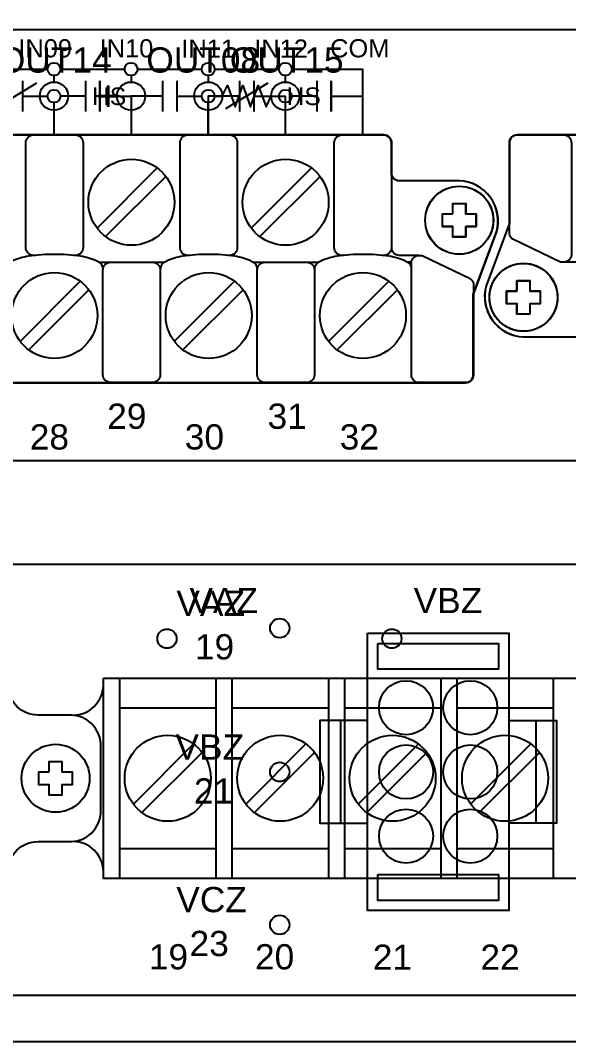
# Model space of a CAD drawing. Extents: x 1 to 47, y 1 to 34.6.
# Drawn here: x 36.543 to 38.675, y 8.595 to 12.571 of the extents above; entities that cross this region are included whole.
import ezdxf

# ---------------------------------------------------------------- set-up
doc = ezdxf.new("R2010")
doc.units = 0
doc.header["$MEASUREMENT"] = 0
for name, color, linetype in [('2_1__X__SCREW_TERMINAL_BLO', 7, 'CONTINUOUS'), ('2_2__2__CONNECTORIZED', 7, 'CONTINUOUS'), ('8_1__0__EMPTY_IO_BOARD_POS', 7, 'CONTINUOUS'), ('8_2__2___8__OPTOISOLATED_I', 7, 'CONTINUOUS'), ('8_3__7___8__OPTOISOLATED_I', 7, 'CONTINUOUS'), ('8_4__C___18__COMMON____6__', 7, 'CONTINUOUS'), ('8_5__D___18__COMMON____6__', 7, 'CONTINUOUS'), ('8_6__E___8__OPTOISOLATED_I', 7, 'CONTINUOUS'), ('8_7__4___18__COMMON____6__', 7, 'CONTINUOUS'), ('8_8__8___8__OPTOISOLATED_I', 7, 'CONTINUOUS'), ('9_0______DWG_', 7, 'CONTINUOUS')]:
    doc.layers.add(name, color=color, linetype=linetype)
doc.styles.add('ARIAL', font='arial.ttf')

msp = doc.modelspace()

# ---------------------------------------------------------------- linework, layer by layer
at = {"layer": '2_1__X__SCREW_TERMINAL_BLO'}
for points in [[(36.4932, 9.2584, -0.403969), (36.6111, 9.3743), (36.7413, 9.3743, 0.374201), (36.8559, 9.4831), (36.8559, 9.7575, 0.374201), (36.7413, 9.8663), (36.6111, 9.8663, -0.403969), (36.4932, 9.9822)], [(36.7475, 9.8663, 0.403969), (36.8655, 9.9822)], [(36.8655, 9.2584, 0.403969), (36.7475, 9.3743)]]:
    msp.add_lwpolyline(points, format="xyb", dxfattribs=at)
for points in [[(36.8655, 10.0103), (39.5531, 10.0103), (39.5531, 9.2303), (36.8655, 9.2303)], [(36.6544, 9.6451), (36.6544, 9.6854), (36.7043, 9.6854), (36.7043, 9.6451), (36.7445, 9.6451), (36.7445, 9.5951), (36.7043, 9.5951), (36.7043, 9.5552), (36.6544, 9.5552), (36.6544, 9.5951), (36.6142, 9.5951), (36.6142, 9.6451)]]:
    msp.add_lwpolyline(points, close=True, dxfattribs=at)
for points in [[(36.9281, 10.0103), (36.9281, 9.2303)], [(37.3031, 10.0103), (37.3031, 9.2303)], [(37.3656, 10.0103), (37.3656, 9.2303)], [(37.7406, 10.0103), (37.7406, 9.2303)], [(37.8031, 10.0103), (37.8031, 9.2303)], [(38.1781, 10.0103), (38.1781, 9.2303)], [(38.2407, 10.0103), (38.2407, 9.2303)], [(38.6157, 10.0103), (38.6157, 9.2303)], [(36.9281, 9.8952), (37.3031, 9.8952)], [(37.3656, 9.8952), (37.7406, 9.8952)], [(37.8031, 9.8952), (38.1781, 9.8952)], [(38.2407, 9.8952), (38.6157, 9.8952)], [(37.216, 9.7543), (36.9819, 9.5201)], [(37.6536, 9.7543), (37.4194, 9.5201)], [(38.0909, 9.7543), (37.8568, 9.5201)], [(38.5285, 9.7543), (38.2943, 9.5201)], [(37.2495, 9.7208), (37.0153, 9.4867)], [(37.687, 9.7208), (37.4528, 9.4867)], [(38.1243, 9.7208), (37.8902, 9.4867)], [(38.5619, 9.7208), (38.3277, 9.4867)], [(37.3031, 9.3454), (36.9281, 9.3454)], [(37.7406, 9.3454), (37.3656, 9.3454)], [(38.1781, 9.3454), (37.8031, 9.3454)], [(38.6157, 9.3454), (38.2407, 9.3454)]]:
    msp.add_lwpolyline(points, dxfattribs=at)
for centre, radius in [((37.1128, 10.1642), 0.0375), ((37.9878, 10.1642), 0.0375), ((37.1157, 9.6205), 0.1673), ((37.5532, 9.6205), 0.1673), ((37.9905, 9.6205), 0.1673), ((38.4281, 9.6205), 0.1673), ((36.6793, 9.6203), 0.1324)]:
    msp.add_circle(centre, radius, dxfattribs=at)
at = {"layer": '2_2__2__CONNECTORIZED'}
for points in [[(37.8931, 10.1853), (38.4429, 10.1853), (38.4429, 9.1053), (37.8931, 9.1053)], [(37.933, 10.1452), (38.403, 10.1452), (38.403, 10.0453), (37.933, 10.0453)], [(37.933, 9.2453), (38.403, 9.2453), (38.403, 9.1452), (37.933, 9.1452)]]:
    msp.add_lwpolyline(points, close=True, dxfattribs=at)
for points in [[(37.8931, 9.8453), (37.7081, 9.8453), (37.7081, 9.4453), (37.8931, 9.4453)], [(37.788, 9.8453), (37.788, 9.4453)], [(38.4429, 9.8453), (38.6279, 9.8453), (38.6279, 9.4453), (38.4429, 9.4453)], [(38.548, 9.8453), (38.548, 9.4453)]]:
    msp.add_lwpolyline(points, dxfattribs=at)
for centre, radius in [((37.5514, 10.2049), 0.0375), ((38.0429, 9.8952), 0.1051), ((38.2929, 9.8952), 0.1051), ((38.0429, 9.6451), 0.1051), ((38.2929, 9.6451), 0.1051), ((37.5514, 9.6453), 0.0375), ((38.0429, 9.3952), 0.1051), ((38.2929, 9.3952), 0.1051), ((37.5514, 9.0498), 0.0375)]:
    msp.add_circle(centre, radius, dxfattribs=at)
at = {"layer": '8_1__0__EMPTY_IO_BOARD_POS'}
for points in [[(33.2624, 11.3088), (33.2624, 11.1908, 0.414213), (33.2924, 11.1608), (38.2743, 11.1608, 0.414214), (38.3043, 11.1908), (38.3043, 11.5038), (38.3952, 11.7486, 0.480048), (38.2501, 11.9468), (38.0159, 11.9468, -0.414214), (37.9859, 11.9768), (37.9859, 12.0949, 0.414212), (37.9559, 12.1249), (37.9559, 12.125), (32.9749, 12.125, 0.414215), (32.9449, 12.095), (32.945, 11.7821), (32.854, 11.5374, 0.47859), (32.9991, 11.3388), (33.2324, 11.3388, -0.414214)], [(38.7624, 11.3088), (38.7624, 11.1908, 0.414213), (38.7924, 11.1608), (43.7743, 11.1608, 0.414214), (43.8043, 11.1908), (43.8043, 11.5038), (43.8952, 11.7486, 0.480048), (43.7501, 11.9468), (43.5159, 11.9468, -0.414214), (43.4859, 11.9768), (43.4859, 12.0949, 0.414212), (43.4559, 12.1249), (43.4559, 12.125), (38.4749, 12.125, 0.414215), (38.4449, 12.095), (38.445, 11.7821), (38.354, 11.5374, 0.47859), (38.4991, 11.3388), (38.7324, 11.3388, -0.414214)]]:
    msp.add_lwpolyline(points, format="xyb", close=True, dxfattribs=at)
for points in [[(38.2247, 11.8178), (38.2247, 11.8582), (38.2747, 11.8582), (38.2747, 11.8178), (38.3148, 11.8178), (38.3148, 11.7679), (38.2747, 11.7679), (38.2747, 11.7279), (38.2247, 11.7279), (38.2247, 11.7679), (38.1846, 11.7679), (38.1846, 11.8178)], [(38.4745, 11.5177), (38.4745, 11.558), (38.5244, 11.558), (38.5244, 11.5177), (38.5646, 11.5177), (38.5646, 11.4678), (38.5244, 11.4678), (38.5244, 11.4278), (38.4745, 11.4278), (38.4745, 11.4678), (38.4343, 11.4678), (38.4343, 11.5177)]]:
    msp.add_lwpolyline(points, close=True, dxfattribs=at)
for centre in [(38.2497, 11.7931), (38.4995, 11.4929)]:
    msp.add_circle(centre, 0.1324, dxfattribs=at)
at = {"layer": '8_2__2___8__OPTOISOLATED_I'}
for points in [[(36.6056, 12.3265), (36.4406, 12.2265)], [(36.551, 12.3365), (36.551, 12.2165)], [(36.7953, 12.3365), (36.7953, 12.2165)], [(36.851, 12.3365), (36.851, 12.2165)], [(37.5056, 12.3265), (37.3406, 12.2265)], [(37.3953, 12.3365), (37.3953, 12.2165)], [(37.451, 12.3365), (37.451, 12.2165)], [(37.6953, 12.3365), (37.6953, 12.2165)], [(37.751, 12.3365), (37.751, 12.2165)], [(36.551, 12.2765), (36.6482, 12.2765)], [(36.6732, 12.2515), (36.6732, 12.1253)], [(36.7953, 12.2765), (36.6982, 12.2765)], [(36.851, 12.2765), (36.9732, 12.2765), (36.9732, 12.1253)], [(37.3953, 12.2765), (37.2732, 12.2765), (37.2732, 12.1253)], [(37.451, 12.2765), (37.5482, 12.2765)], [(37.5732, 12.2515), (37.5732, 12.1253)], [(37.6953, 12.2765), (37.5982, 12.2765)], [(37.751, 12.2765), (37.8732, 12.2765), (37.8732, 12.1253)], [(37.0749, 11.997), (36.8407, 11.7628)], [(37.6749, 11.997), (37.4407, 11.7628)], [(37.1083, 11.9635), (36.8741, 11.7294)], [(37.7083, 11.9635), (37.4741, 11.7294)], [(36.848, 11.6299), (37.1031, 11.6299)], [(37.448, 11.6299), (37.7031, 11.6299)], [(38.064, 11.6306), (38.047, 11.6306)], [(36.7755, 11.556), (36.5413, 11.3218)], [(37.3755, 11.556), (37.1413, 11.3218)], [(37.9755, 11.556), (37.7414, 11.3218)], [(36.8089, 11.5225), (36.5748, 11.2884)], [(37.4089, 11.5225), (37.1748, 11.2884)], [(38.009, 11.5225), (37.7748, 11.2884)]]:
    msp.add_lwpolyline(points, dxfattribs=at)
for points in [[(33.263, 11.3092), (33.263, 11.1912, 0.414213), (33.293, 11.1612), (38.2748, 11.1611, 0.414214), (38.3048, 11.1911), (38.3048, 11.5042), (38.3957, 11.7489, 0.480048), (38.2507, 11.9471), (38.0165, 11.9471, -0.414214), (37.9865, 11.9771), (37.9865, 12.0953, 0.414212), (37.9565, 12.1253), (37.9565, 12.1253), (32.9754, 12.1254, 0.414215), (32.9454, 12.0954), (32.9455, 11.7825), (32.8546, 11.5377, 0.47859), (32.9996, 11.3392), (33.233, 11.3392, -0.414214)], [(38.763, 11.3092), (38.763, 11.1912, 0.414213), (38.793, 11.1612), (43.7748, 11.1611, 0.414214), (43.8048, 11.1911), (43.8048, 11.5042), (43.8957, 11.7489, 0.480048), (43.7507, 11.9471), (43.5165, 11.9471, -0.414214), (43.4865, 11.9771), (43.4865, 12.0953, 0.414212), (43.4565, 12.1253), (43.4565, 12.1253), (38.4754, 12.1254, 0.414215), (38.4454, 12.0954), (38.4455, 11.7825), (38.3546, 11.5377, 0.47859), (38.4996, 11.3392), (38.733, 11.3392, -0.414214)], [(38.2781, 11.1613), (38.0938, 11.1611, -0.414214), (38.0638, 11.1911), (38.0638, 11.6282, -0.390527), (38.0938, 11.6565), (38.106, 11.6565), (38.2919, 11.5668, -0.241514), (38.3048, 11.5468), (38.3048, 11.1911, -0.422157)]]:
    msp.add_lwpolyline(points, format="xyb", close=True, dxfattribs=at)
for points in [[(36.6015, 11.6566), (36.5936, 11.6566, -0.414214), (36.5636, 11.6866), (36.5636, 12.0953, -0.414214), (36.5936, 12.1253), (36.7564, 12.1253, -0.414214), (36.7864, 12.0953), (36.7864, 11.6866, -0.414214), (36.7564, 11.6566), (36.7496, 11.6566)], [(37.2015, 11.6566), (37.1936, 11.6566, -0.414214), (37.1636, 11.6866), (37.1636, 12.0953, -0.414214), (37.1936, 12.1253), (37.3564, 12.1253, -0.414214), (37.3864, 12.0953), (37.3864, 11.6866, -0.414214), (37.3564, 11.6566), (37.3496, 11.6566)], [(37.8015, 11.6566), (37.7936, 11.6566, -0.414214), (37.7636, 11.6866), (37.7636, 12.0953, -0.414214), (37.7936, 12.1253), (37.9565, 12.1253, -0.414214), (37.9865, 12.0953), (37.9865, 11.6866, -0.414214), (37.9565, 11.6566), (37.9496, 11.6566)], [(39.0023, 11.6299), (38.6442, 11.6299), (38.4583, 11.7197, -0.241986), (38.4454, 11.7396), (38.4454, 12.0953, -0.422157), (38.4721, 12.1252), (38.6564, 12.1253, -0.414214), (38.6864, 12.0953), (38.6864, 11.6582, -0.390527), (38.6564, 11.6299)], [(36.8645, 11.5999, 0.191033), (36.856, 11.6238, 0.081668), (36.8404, 11.634, 0.0591), (36.7767, 11.6533, 0.034646), (36.6751, 11.6604, 0.03436), (36.5744, 11.6533, 0.0591), (36.5107, 11.634, 0.081668), (36.4951, 11.6238, 0.191033), (36.4866, 11.5999)], [(37.4645, 11.5999, 0.191033), (37.456, 11.6238, 0.081668), (37.4404, 11.634, 0.0591), (37.3767, 11.6533, 0.034646), (37.2751, 11.6604, 0.03436), (37.1745, 11.6533, 0.0591), (37.1107, 11.634, 0.081668), (37.0951, 11.6238, 0.191033), (37.0866, 11.5999)], [(38.0638, 11.6084, 0.127742), (38.056, 11.6238, 0.081668), (38.0404, 11.634, 0.0591), (37.9767, 11.6533, 0.034646), (37.8752, 11.6604, 0.03436), (37.7745, 11.6533, 0.0591), (37.7108, 11.634, 0.081668), (37.6951, 11.6238, 0.191033), (37.6866, 11.5999)], [(38.0938, 11.6565), (38.0165, 11.6564, -0.414214), (37.9865, 11.6864)], [(37.0566, 11.6299, -0.414214), (37.0866, 11.5999), (37.0866, 11.1912, -0.414214), (37.0566, 11.1612), (36.8938, 11.1612, -0.414214), (36.8638, 11.1912), (36.8638, 11.5999, -0.414214), (36.8938, 11.6299)], [(37.6566, 11.6299, -0.414214), (37.6866, 11.5999), (37.6866, 11.1912, -0.414214), (37.6566, 11.1612), (37.4938, 11.1612, -0.414214), (37.4638, 11.1912), (37.4638, 11.5999, -0.414214), (37.4938, 11.6299)]]:
    msp.add_lwpolyline(points, format="xyb", dxfattribs=at)
for points in [[(38.2252, 11.8182), (38.2252, 11.8585), (38.2752, 11.8585), (38.2752, 11.8182), (38.3153, 11.8182), (38.3153, 11.7683), (38.2752, 11.7683), (38.2752, 11.7283), (38.2252, 11.7283), (38.2252, 11.7683), (38.1851, 11.7683), (38.1851, 11.8182)], [(38.475, 11.5181), (38.475, 11.5584), (38.525, 11.5584), (38.525, 11.5181), (38.5651, 11.5181), (38.5651, 11.4681), (38.525, 11.4681), (38.525, 11.4282), (38.475, 11.4282), (38.475, 11.4681), (38.4349, 11.4681), (38.4349, 11.5181)]]:
    msp.add_lwpolyline(points, close=True, dxfattribs=at)
for centre, radius in [((36.6732, 12.2765), 0.025), ((37.5732, 12.2765), 0.025), ((36.9745, 11.8632), 0.1673), ((37.5745, 11.8632), 0.1673), ((38.2502, 11.7934), 0.1324), ((38.5, 11.4933), 0.1324), ((36.6751, 11.4222), 0.1673), ((37.2751, 11.4222), 0.1673), ((37.8752, 11.4222), 0.1673)]:
    msp.add_circle(centre, radius, dxfattribs=at)
at = {"layer": '8_3__7___8__OPTOISOLATED_I'}
for points in [[(36.6056, 12.3265), (36.4406, 12.2265)], [(36.5509, 12.3365), (36.5509, 12.2165)], [(36.7953, 12.3365), (36.7953, 12.2165)], [(36.8509, 12.3365), (36.8509, 12.2165)], [(37.5056, 12.3265), (37.3406, 12.2265)], [(37.3953, 12.3365), (37.3953, 12.2165)], [(37.4509, 12.3365), (37.4509, 12.2165)], [(37.6953, 12.3365), (37.6953, 12.2165)], [(37.7509, 12.3365), (37.7509, 12.2165)], [(36.5509, 12.2765), (36.6481, 12.2765)], [(36.6731, 12.2515), (36.6731, 12.1253)], [(36.7953, 12.2765), (36.6981, 12.2765)], [(36.8509, 12.2765), (36.9731, 12.2765), (36.9731, 12.1253)], [(37.3953, 12.2765), (37.2731, 12.2765), (37.2731, 12.1253)], [(37.4509, 12.2765), (37.5481, 12.2765)], [(37.5731, 12.2515), (37.5731, 12.1253)], [(37.6953, 12.2765), (37.5981, 12.2765)], [(37.7509, 12.2765), (37.8731, 12.2765), (37.8731, 12.1253)], [(37.0749, 11.997), (36.8407, 11.7628)], [(37.6749, 11.997), (37.4407, 11.7628)], [(37.1083, 11.9635), (36.8741, 11.7294)], [(37.7083, 11.9635), (37.4741, 11.7294)], [(36.848, 11.6299), (37.1031, 11.6299)], [(37.448, 11.6299), (37.7031, 11.6299)], [(38.064, 11.6306), (38.047, 11.6306)], [(36.7755, 11.556), (36.5413, 11.3218)], [(37.3755, 11.556), (37.1413, 11.3218)], [(37.9755, 11.556), (37.7414, 11.3218)], [(36.8089, 11.5225), (36.5748, 11.2884)], [(37.4089, 11.5225), (37.1748, 11.2884)], [(38.009, 11.5225), (37.7748, 11.2884)]]:
    msp.add_lwpolyline(points, dxfattribs=at)
for points in [[(33.263, 11.3092), (33.263, 11.1912, 0.414213), (33.293, 11.1612), (38.2748, 11.1611, 0.414214), (38.3048, 11.1911), (38.3048, 11.5042), (38.3957, 11.7489, 0.480048), (38.2507, 11.9471), (38.0165, 11.9471, -0.414214), (37.9865, 11.9771), (37.9865, 12.0953, 0.414212), (37.9565, 12.1253), (37.9565, 12.1253), (32.9754, 12.1254, 0.414215), (32.9454, 12.0954), (32.9455, 11.7825), (32.8546, 11.5377, 0.47859), (32.9996, 11.3392), (33.233, 11.3392, -0.414214)], [(38.763, 11.3092), (38.763, 11.1912, 0.414213), (38.793, 11.1612), (43.7748, 11.1611, 0.414214), (43.8048, 11.1911), (43.8048, 11.5042), (43.8957, 11.7489, 0.480048), (43.7507, 11.9471), (43.5165, 11.9471, -0.414214), (43.4865, 11.9771), (43.4865, 12.0953, 0.414212), (43.4565, 12.1253), (43.4565, 12.1253), (38.4754, 12.1254, 0.414215), (38.4454, 12.0954), (38.4455, 11.7825), (38.3546, 11.5377, 0.47859), (38.4996, 11.3392), (38.733, 11.3392, -0.414214)], [(38.2781, 11.1613), (38.0938, 11.1611, -0.414214), (38.0638, 11.1911), (38.0638, 11.6282, -0.390527), (38.0938, 11.6565), (38.106, 11.6565), (38.2919, 11.5668, -0.241514), (38.3048, 11.5468), (38.3048, 11.1911, -0.422157)]]:
    msp.add_lwpolyline(points, format="xyb", close=True, dxfattribs=at)
for points in [[(36.6015, 11.6566), (36.5936, 11.6566, -0.414214), (36.5636, 11.6866), (36.5636, 12.0953, -0.414214), (36.5936, 12.1253), (36.7564, 12.1253, -0.414214), (36.7864, 12.0953), (36.7864, 11.6866, -0.414214), (36.7564, 11.6566), (36.7496, 11.6566)], [(37.2015, 11.6566), (37.1936, 11.6566, -0.414214), (37.1636, 11.6866), (37.1636, 12.0953, -0.414214), (37.1936, 12.1253), (37.3564, 12.1253, -0.414214), (37.3864, 12.0953), (37.3864, 11.6866, -0.414214), (37.3564, 11.6566), (37.3496, 11.6566)], [(37.8015, 11.6566), (37.7936, 11.6566, -0.414214), (37.7636, 11.6866), (37.7636, 12.0953, -0.414214), (37.7936, 12.1253), (37.9565, 12.1253, -0.414214), (37.9865, 12.0953), (37.9865, 11.6866, -0.414214), (37.9565, 11.6566), (37.9496, 11.6566)], [(39.0023, 11.6299), (38.6442, 11.6299), (38.4583, 11.7197, -0.241986), (38.4454, 11.7396), (38.4454, 12.0953, -0.422157), (38.4721, 12.1252), (38.6564, 12.1253, -0.414214), (38.6864, 12.0953), (38.6864, 11.6582, -0.390527), (38.6564, 11.6299)], [(36.8645, 11.5999, 0.191033), (36.856, 11.6238, 0.081668), (36.8404, 11.634, 0.0591), (36.7767, 11.6533, 0.034646), (36.6751, 11.6604, 0.03436), (36.5744, 11.6533, 0.0591), (36.5107, 11.634, 0.081668), (36.4951, 11.6238, 0.191033), (36.4866, 11.5999)], [(37.4645, 11.5999, 0.191033), (37.456, 11.6238, 0.081668), (37.4404, 11.634, 0.0591), (37.3767, 11.6533, 0.034646), (37.2751, 11.6604, 0.03436), (37.1745, 11.6533, 0.0591), (37.1107, 11.634, 0.081668), (37.0951, 11.6238, 0.191033), (37.0866, 11.5999)], [(38.0638, 11.6084, 0.127742), (38.056, 11.6238, 0.081668), (38.0404, 11.634, 0.0591), (37.9767, 11.6533, 0.034646), (37.8752, 11.6604, 0.03436), (37.7745, 11.6533, 0.0591), (37.7108, 11.634, 0.081668), (37.6951, 11.6238, 0.191033), (37.6866, 11.5999)], [(38.0938, 11.6565), (38.0165, 11.6564, -0.414214), (37.9865, 11.6864)], [(37.0566, 11.6299, -0.414214), (37.0866, 11.5999), (37.0866, 11.1912, -0.414214), (37.0566, 11.1612), (36.8938, 11.1612, -0.414214), (36.8638, 11.1912), (36.8638, 11.5999, -0.414214), (36.8938, 11.6299)], [(37.6566, 11.6299, -0.414214), (37.6866, 11.5999), (37.6866, 11.1912, -0.414214), (37.6566, 11.1612), (37.4938, 11.1612, -0.414214), (37.4638, 11.1912), (37.4638, 11.5999, -0.414214), (37.4938, 11.6299)]]:
    msp.add_lwpolyline(points, format="xyb", dxfattribs=at)
for points in [[(38.2252, 11.8182), (38.2252, 11.8585), (38.2752, 11.8585), (38.2752, 11.8182), (38.3153, 11.8182), (38.3153, 11.7683), (38.2752, 11.7683), (38.2752, 11.7283), (38.2252, 11.7283), (38.2252, 11.7683), (38.1851, 11.7683), (38.1851, 11.8182)], [(38.475, 11.5181), (38.475, 11.5584), (38.525, 11.5584), (38.525, 11.5181), (38.5651, 11.5181), (38.5651, 11.4681), (38.525, 11.4681), (38.525, 11.4282), (38.475, 11.4282), (38.475, 11.4681), (38.4349, 11.4681), (38.4349, 11.5181)]]:
    msp.add_lwpolyline(points, close=True, dxfattribs=at)
for centre, radius in [((36.6731, 12.2765), 0.025), ((37.5731, 12.2765), 0.025), ((36.9745, 11.8632), 0.1673), ((37.5745, 11.8632), 0.1673), ((38.2502, 11.7934), 0.1324), ((38.5, 11.4933), 0.1324), ((36.6751, 11.4222), 0.1673), ((37.2751, 11.4222), 0.1673), ((37.8752, 11.4222), 0.1673)]:
    msp.add_circle(centre, radius, dxfattribs=at)
at = {"layer": '8_4__C___18__COMMON____6__'}
for points in [[(36.3981, 12.3815), (36.6481, 12.3815)], [(36.6981, 12.3815), (36.9481, 12.3815)], [(36.9981, 12.3815), (37.2481, 12.3815)], [(37.2981, 12.3815), (37.5481, 12.3815)], [(37.5981, 12.3815), (37.8731, 12.3815), (37.8731, 12.1253)], [(36.6731, 12.3565), (36.6731, 12.3315)], [(36.9731, 12.3565), (36.9731, 12.3315)], [(37.2731, 12.3565), (37.2731, 12.3315)], [(37.5731, 12.3565), (37.5731, 12.3315)], [(36.6731, 12.2215), (36.6731, 12.1253)], [(36.9731, 12.2215), (36.9731, 12.1253)], [(37.2731, 12.2215), (37.2731, 12.1253)], [(37.5731, 12.2215), (37.5731, 12.1253)], [(37.0749, 11.997), (36.8407, 11.7628)], [(37.6749, 11.997), (37.4407, 11.7628)], [(37.1083, 11.9635), (36.8741, 11.7294)], [(37.7083, 11.9635), (37.4741, 11.7294)], [(36.848, 11.6299), (37.1031, 11.6299)], [(37.448, 11.6299), (37.7031, 11.6299)], [(38.064, 11.6306), (38.047, 11.6306)], [(36.7755, 11.556), (36.5413, 11.3218)], [(37.3755, 11.556), (37.1413, 11.3218)], [(37.9755, 11.556), (37.7414, 11.3218)], [(36.8089, 11.5225), (36.5748, 11.2884)], [(37.4089, 11.5225), (37.1748, 11.2884)], [(38.009, 11.5225), (37.7748, 11.2884)]]:
    msp.add_lwpolyline(points, dxfattribs=at)
for points in [[(33.263, 11.3092), (33.263, 11.1912, 0.414213), (33.293, 11.1612), (38.2748, 11.1611, 0.414214), (38.3048, 11.1911), (38.3048, 11.5042), (38.3957, 11.7489, 0.480048), (38.2507, 11.9471), (38.0165, 11.9471, -0.414214), (37.9865, 11.9771), (37.9865, 12.0953, 0.414212), (37.9565, 12.1253), (37.9565, 12.1253), (32.9754, 12.1254, 0.414215), (32.9454, 12.0954), (32.9455, 11.7825), (32.8546, 11.5377, 0.47859), (32.9996, 11.3392), (33.233, 11.3392, -0.414214)], [(38.763, 11.3092), (38.763, 11.1912, 0.414213), (38.793, 11.1612), (43.7748, 11.1611, 0.414214), (43.8048, 11.1911), (43.8048, 11.5042), (43.8957, 11.7489, 0.480048), (43.7507, 11.9471), (43.5165, 11.9471, -0.414214), (43.4865, 11.9771), (43.4865, 12.0953, 0.414212), (43.4565, 12.1253), (43.4565, 12.1253), (38.4754, 12.1254, 0.414215), (38.4454, 12.0954), (38.4455, 11.7825), (38.3546, 11.5377, 0.47859), (38.4996, 11.3392), (38.733, 11.3392, -0.414214)], [(38.2781, 11.1613), (38.0938, 11.1611, -0.414214), (38.0638, 11.1911), (38.0638, 11.6282, -0.390527), (38.0938, 11.6565), (38.106, 11.6565), (38.2919, 11.5668, -0.241514), (38.3048, 11.5468), (38.3048, 11.1911, -0.422157)]]:
    msp.add_lwpolyline(points, format="xyb", close=True, dxfattribs=at)
for points in [[(36.6015, 11.6566), (36.5936, 11.6566, -0.414214), (36.5636, 11.6866), (36.5636, 12.0953, -0.414214), (36.5936, 12.1253), (36.7564, 12.1253, -0.414214), (36.7864, 12.0953), (36.7864, 11.6866, -0.414214), (36.7564, 11.6566), (36.7496, 11.6566)], [(37.2015, 11.6566), (37.1936, 11.6566, -0.414214), (37.1636, 11.6866), (37.1636, 12.0953, -0.414214), (37.1936, 12.1253), (37.3564, 12.1253, -0.414214), (37.3864, 12.0953), (37.3864, 11.6866, -0.414214), (37.3564, 11.6566), (37.3496, 11.6566)], [(37.8015, 11.6566), (37.7936, 11.6566, -0.414214), (37.7636, 11.6866), (37.7636, 12.0953, -0.414214), (37.7936, 12.1253), (37.9565, 12.1253, -0.414214), (37.9865, 12.0953), (37.9865, 11.6866, -0.414214), (37.9565, 11.6566), (37.9496, 11.6566)], [(39.0023, 11.6299), (38.6442, 11.6299), (38.4583, 11.7197, -0.241986), (38.4454, 11.7396), (38.4454, 12.0953, -0.422157), (38.4721, 12.1252), (38.6564, 12.1253, -0.414214), (38.6864, 12.0953), (38.6864, 11.6582, -0.390527), (38.6564, 11.6299)], [(36.8645, 11.5999, 0.191033), (36.856, 11.6238, 0.081668), (36.8404, 11.634, 0.0591), (36.7767, 11.6533, 0.034646), (36.6751, 11.6604, 0.03436), (36.5744, 11.6533, 0.0591), (36.5107, 11.634, 0.081668), (36.4951, 11.6238, 0.191033), (36.4866, 11.5999)], [(37.4645, 11.5999, 0.191033), (37.456, 11.6238, 0.081668), (37.4404, 11.634, 0.0591), (37.3767, 11.6533, 0.034646), (37.2751, 11.6604, 0.03436), (37.1745, 11.6533, 0.0591), (37.1107, 11.634, 0.081668), (37.0951, 11.6238, 0.191033), (37.0866, 11.5999)], [(38.0638, 11.6084, 0.127742), (38.056, 11.6238, 0.081668), (38.0404, 11.634, 0.0591), (37.9767, 11.6533, 0.034646), (37.8752, 11.6604, 0.03436), (37.7745, 11.6533, 0.0591), (37.7108, 11.634, 0.081668), (37.6951, 11.6238, 0.191033), (37.6866, 11.5999)], [(38.0938, 11.6565), (38.0165, 11.6564, -0.414214), (37.9865, 11.6864)], [(37.0566, 11.6299, -0.414214), (37.0866, 11.5999), (37.0866, 11.1912, -0.414214), (37.0566, 11.1612), (36.8938, 11.1612, -0.414214), (36.8638, 11.1912), (36.8638, 11.5999, -0.414214), (36.8938, 11.6299)], [(37.6566, 11.6299, -0.414214), (37.6866, 11.5999), (37.6866, 11.1912, -0.414214), (37.6566, 11.1612), (37.4938, 11.1612, -0.414214), (37.4638, 11.1912), (37.4638, 11.5999, -0.414214), (37.4938, 11.6299)]]:
    msp.add_lwpolyline(points, format="xyb", dxfattribs=at)
for points in [[(38.2252, 11.8182), (38.2252, 11.8585), (38.2752, 11.8585), (38.2752, 11.8182), (38.3153, 11.8182), (38.3153, 11.7683), (38.2752, 11.7683), (38.2752, 11.7283), (38.2252, 11.7283), (38.2252, 11.7683), (38.1851, 11.7683), (38.1851, 11.8182)], [(38.475, 11.5181), (38.475, 11.5584), (38.525, 11.5584), (38.525, 11.5181), (38.5651, 11.5181), (38.5651, 11.4681), (38.525, 11.4681), (38.525, 11.4282), (38.475, 11.4282), (38.475, 11.4681), (38.4349, 11.4681), (38.4349, 11.5181)]]:
    msp.add_lwpolyline(points, close=True, dxfattribs=at)
for centre, radius in [((36.6731, 12.3815), 0.025), ((36.9731, 12.3815), 0.025), ((37.2731, 12.3815), 0.025), ((37.5731, 12.3815), 0.025), ((36.6731, 12.2765), 0.055), ((36.9731, 12.2765), 0.055), ((37.2731, 12.2765), 0.055), ((37.5731, 12.2765), 0.055), ((36.9745, 11.8632), 0.1673), ((37.5745, 11.8632), 0.1673), ((38.2502, 11.7934), 0.1324), ((38.5, 11.4933), 0.1324), ((36.6751, 11.4222), 0.1673), ((37.2751, 11.4222), 0.1673), ((37.8752, 11.4222), 0.1673)]:
    msp.add_circle(centre, radius, dxfattribs=at)
at = {"layer": '8_5__D___18__COMMON____6__'}
for points in [[(36.3981, 12.3815), (36.6481, 12.3815)], [(36.6981, 12.3815), (36.9481, 12.3815)], [(36.9981, 12.3815), (37.2481, 12.3815)], [(37.2981, 12.3815), (37.5481, 12.3815)], [(37.5981, 12.3815), (37.8731, 12.3815), (37.8731, 12.1253)], [(36.6731, 12.3565), (36.6731, 12.3315)], [(36.9731, 12.3565), (36.9731, 12.3315)], [(37.2731, 12.3565), (37.2731, 12.3315)], [(37.5731, 12.3565), (37.5731, 12.3315)], [(36.6731, 12.2215), (36.6731, 12.1253)], [(36.9731, 12.2215), (36.9731, 12.1253)], [(37.2731, 12.2215), (37.2731, 12.1253)], [(37.5731, 12.2215), (37.5731, 12.1253)], [(37.0749, 11.997), (36.8407, 11.7628)], [(37.6749, 11.997), (37.4407, 11.7628)], [(37.1083, 11.9635), (36.8741, 11.7294)], [(37.7083, 11.9635), (37.4741, 11.7294)], [(36.848, 11.6299), (37.1031, 11.6299)], [(37.448, 11.6299), (37.7031, 11.6299)], [(38.064, 11.6306), (38.047, 11.6306)], [(36.7755, 11.556), (36.5413, 11.3218)], [(37.3755, 11.556), (37.1413, 11.3218)], [(37.9755, 11.556), (37.7414, 11.3218)], [(36.8089, 11.5225), (36.5748, 11.2884)], [(37.4089, 11.5225), (37.1748, 11.2884)], [(38.009, 11.5225), (37.7748, 11.2884)]]:
    msp.add_lwpolyline(points, dxfattribs=at)
for points in [[(33.263, 11.3092), (33.263, 11.1912, 0.414213), (33.293, 11.1612), (38.2748, 11.1611, 0.414214), (38.3048, 11.1911), (38.3048, 11.5042), (38.3957, 11.7489, 0.480048), (38.2507, 11.9471), (38.0165, 11.9471, -0.414214), (37.9865, 11.9771), (37.9865, 12.0953, 0.414212), (37.9565, 12.1253), (37.9565, 12.1253), (32.9754, 12.1254, 0.414215), (32.9454, 12.0954), (32.9455, 11.7825), (32.8546, 11.5377, 0.47859), (32.9996, 11.3392), (33.233, 11.3392, -0.414214)], [(38.763, 11.3092), (38.763, 11.1912, 0.414213), (38.793, 11.1612), (43.7748, 11.1611, 0.414214), (43.8048, 11.1911), (43.8048, 11.5042), (43.8957, 11.7489, 0.480048), (43.7507, 11.9471), (43.5165, 11.9471, -0.414214), (43.4865, 11.9771), (43.4865, 12.0953, 0.414212), (43.4565, 12.1253), (43.4565, 12.1253), (38.4754, 12.1254, 0.414215), (38.4454, 12.0954), (38.4455, 11.7825), (38.3546, 11.5377, 0.47859), (38.4996, 11.3392), (38.733, 11.3392, -0.414214)], [(38.2781, 11.1613), (38.0938, 11.1611, -0.414214), (38.0638, 11.1911), (38.0638, 11.6282, -0.390527), (38.0938, 11.6565), (38.106, 11.6565), (38.2919, 11.5668, -0.241514), (38.3048, 11.5468), (38.3048, 11.1911, -0.422157)]]:
    msp.add_lwpolyline(points, format="xyb", close=True, dxfattribs=at)
for points in [[(36.6015, 11.6566), (36.5936, 11.6566, -0.414214), (36.5636, 11.6866), (36.5636, 12.0953, -0.414214), (36.5936, 12.1253), (36.7564, 12.1253, -0.414214), (36.7864, 12.0953), (36.7864, 11.6866, -0.414214), (36.7564, 11.6566), (36.7496, 11.6566)], [(37.2015, 11.6566), (37.1936, 11.6566, -0.414214), (37.1636, 11.6866), (37.1636, 12.0953, -0.414214), (37.1936, 12.1253), (37.3564, 12.1253, -0.414214), (37.3864, 12.0953), (37.3864, 11.6866, -0.414214), (37.3564, 11.6566), (37.3496, 11.6566)], [(37.8015, 11.6566), (37.7936, 11.6566, -0.414214), (37.7636, 11.6866), (37.7636, 12.0953, -0.414214), (37.7936, 12.1253), (37.9565, 12.1253, -0.414214), (37.9865, 12.0953), (37.9865, 11.6866, -0.414214), (37.9565, 11.6566), (37.9496, 11.6566)], [(39.0023, 11.6299), (38.6442, 11.6299), (38.4583, 11.7197, -0.241986), (38.4454, 11.7396), (38.4454, 12.0953, -0.422157), (38.4721, 12.1252), (38.6564, 12.1253, -0.414214), (38.6864, 12.0953), (38.6864, 11.6582, -0.390527), (38.6564, 11.6299)], [(36.8645, 11.5999, 0.191033), (36.856, 11.6238, 0.081668), (36.8404, 11.634, 0.0591), (36.7767, 11.6533, 0.034646), (36.6751, 11.6604, 0.03436), (36.5744, 11.6533, 0.0591), (36.5107, 11.634, 0.081668), (36.4951, 11.6238, 0.191033), (36.4866, 11.5999)], [(37.4645, 11.5999, 0.191033), (37.456, 11.6238, 0.081668), (37.4404, 11.634, 0.0591), (37.3767, 11.6533, 0.034646), (37.2751, 11.6604, 0.03436), (37.1745, 11.6533, 0.0591), (37.1107, 11.634, 0.081668), (37.0951, 11.6238, 0.191033), (37.0866, 11.5999)], [(38.0638, 11.6084, 0.127742), (38.056, 11.6238, 0.081668), (38.0404, 11.634, 0.0591), (37.9767, 11.6533, 0.034646), (37.8752, 11.6604, 0.03436), (37.7745, 11.6533, 0.0591), (37.7108, 11.634, 0.081668), (37.6951, 11.6238, 0.191033), (37.6866, 11.5999)], [(38.0938, 11.6565), (38.0165, 11.6564, -0.414214), (37.9865, 11.6864)], [(37.0566, 11.6299, -0.414214), (37.0866, 11.5999), (37.0866, 11.1912, -0.414214), (37.0566, 11.1612), (36.8938, 11.1612, -0.414214), (36.8638, 11.1912), (36.8638, 11.5999, -0.414214), (36.8938, 11.6299)], [(37.6566, 11.6299, -0.414214), (37.6866, 11.5999), (37.6866, 11.1912, -0.414214), (37.6566, 11.1612), (37.4938, 11.1612, -0.414214), (37.4638, 11.1912), (37.4638, 11.5999, -0.414214), (37.4938, 11.6299)]]:
    msp.add_lwpolyline(points, format="xyb", dxfattribs=at)
for points in [[(38.2252, 11.8182), (38.2252, 11.8585), (38.2752, 11.8585), (38.2752, 11.8182), (38.3153, 11.8182), (38.3153, 11.7683), (38.2752, 11.7683), (38.2752, 11.7283), (38.2252, 11.7283), (38.2252, 11.7683), (38.1851, 11.7683), (38.1851, 11.8182)], [(38.475, 11.5181), (38.475, 11.5584), (38.525, 11.5584), (38.525, 11.5181), (38.5651, 11.5181), (38.5651, 11.4681), (38.525, 11.4681), (38.525, 11.4282), (38.475, 11.4282), (38.475, 11.4681), (38.4349, 11.4681), (38.4349, 11.5181)]]:
    msp.add_lwpolyline(points, close=True, dxfattribs=at)
for centre, radius in [((36.6731, 12.3815), 0.025), ((36.9731, 12.3815), 0.025), ((37.2731, 12.3815), 0.025), ((37.5731, 12.3815), 0.025), ((36.6731, 12.2765), 0.055), ((36.9731, 12.2765), 0.055), ((37.2731, 12.2765), 0.055), ((37.5731, 12.2765), 0.055), ((36.9745, 11.8632), 0.1673), ((37.5745, 11.8632), 0.1673), ((38.2502, 11.7934), 0.1324), ((38.5, 11.4933), 0.1324), ((36.6751, 11.4222), 0.1673), ((37.2751, 11.4222), 0.1673), ((37.8752, 11.4222), 0.1673)]:
    msp.add_circle(centre, radius, dxfattribs=at)
at = {"layer": '8_6__E___8__OPTOISOLATED_I'}
for points in [[(37.0953, 12.3365), (37.0953, 12.2165)], [(37.1509, 12.3365), (37.1509, 12.2165)], [(37.2981, 12.2765), (37.3281, 12.2765), (37.3481, 12.3177), (37.3781, 12.2352), (37.4081, 12.3177), (37.4381, 12.2352), (37.4681, 12.3177), (37.4982, 12.2352), (37.5182, 12.2765), (37.5731, 12.2765), (37.5731, 12.1253)], [(37.0953, 12.2765), (36.9731, 12.2765), (36.9731, 12.1253)], [(37.1509, 12.2765), (37.2481, 12.2765)], [(37.2731, 12.1253), (37.2731, 12.2515)], [(37.0749, 11.997), (36.8407, 11.7628)], [(37.6749, 11.997), (37.4407, 11.7628)], [(37.1083, 11.9635), (36.8741, 11.7294)], [(37.7083, 11.9635), (37.4741, 11.7294)], [(36.848, 11.6299), (37.1031, 11.6299)], [(37.448, 11.6299), (37.7031, 11.6299)], [(38.064, 11.6306), (38.047, 11.6306)], [(36.7755, 11.556), (36.5413, 11.3218)], [(37.3755, 11.556), (37.1413, 11.3218)], [(37.9755, 11.556), (37.7414, 11.3218)], [(36.8089, 11.5225), (36.5748, 11.2884)], [(37.4089, 11.5225), (37.1748, 11.2884)], [(38.009, 11.5225), (37.7748, 11.2884)]]:
    msp.add_lwpolyline(points, dxfattribs=at)
for points in [[(33.263, 11.3092), (33.263, 11.1912, 0.414213), (33.293, 11.1612), (38.2748, 11.1611, 0.414214), (38.3048, 11.1911), (38.3048, 11.5042), (38.3957, 11.7489, 0.480048), (38.2507, 11.9471), (38.0165, 11.9471, -0.414214), (37.9865, 11.9771), (37.9865, 12.0953, 0.414212), (37.9565, 12.1253), (37.9565, 12.1253), (32.9754, 12.1254, 0.414215), (32.9454, 12.0954), (32.9455, 11.7825), (32.8546, 11.5377, 0.47859), (32.9996, 11.3392), (33.233, 11.3392, -0.414214)], [(38.763, 11.3092), (38.763, 11.1912, 0.414213), (38.793, 11.1612), (43.7748, 11.1611, 0.414214), (43.8048, 11.1911), (43.8048, 11.5042), (43.8957, 11.7489, 0.480048), (43.7507, 11.9471), (43.5165, 11.9471, -0.414214), (43.4865, 11.9771), (43.4865, 12.0953, 0.414212), (43.4565, 12.1253), (43.4565, 12.1253), (38.4754, 12.1254, 0.414215), (38.4454, 12.0954), (38.4455, 11.7825), (38.3546, 11.5377, 0.47859), (38.4996, 11.3392), (38.733, 11.3392, -0.414214)], [(38.2781, 11.1613), (38.0938, 11.1611, -0.414214), (38.0638, 11.1911), (38.0638, 11.6282, -0.390527), (38.0938, 11.6565), (38.106, 11.6565), (38.2919, 11.5668, -0.241514), (38.3048, 11.5468), (38.3048, 11.1911, -0.422157)]]:
    msp.add_lwpolyline(points, format="xyb", close=True, dxfattribs=at)
for points in [[(36.6015, 11.6566), (36.5936, 11.6566, -0.414214), (36.5636, 11.6866), (36.5636, 12.0953, -0.414214), (36.5936, 12.1253), (36.7564, 12.1253, -0.414214), (36.7864, 12.0953), (36.7864, 11.6866, -0.414214), (36.7564, 11.6566), (36.7496, 11.6566)], [(37.2015, 11.6566), (37.1936, 11.6566, -0.414214), (37.1636, 11.6866), (37.1636, 12.0953, -0.414214), (37.1936, 12.1253), (37.3564, 12.1253, -0.414214), (37.3864, 12.0953), (37.3864, 11.6866, -0.414214), (37.3564, 11.6566), (37.3496, 11.6566)], [(37.8015, 11.6566), (37.7936, 11.6566, -0.414214), (37.7636, 11.6866), (37.7636, 12.0953, -0.414214), (37.7936, 12.1253), (37.9565, 12.1253, -0.414214), (37.9865, 12.0953), (37.9865, 11.6866, -0.414214), (37.9565, 11.6566), (37.9496, 11.6566)], [(39.0023, 11.6299), (38.6442, 11.6299), (38.4583, 11.7197, -0.241986), (38.4454, 11.7396), (38.4454, 12.0953, -0.422157), (38.4721, 12.1252), (38.6564, 12.1253, -0.414214), (38.6864, 12.0953), (38.6864, 11.6582, -0.390527), (38.6564, 11.6299)], [(36.8645, 11.5999, 0.191033), (36.856, 11.6238, 0.081668), (36.8404, 11.634, 0.0591), (36.7767, 11.6533, 0.034646), (36.6751, 11.6604, 0.03436), (36.5744, 11.6533, 0.0591), (36.5107, 11.634, 0.081668), (36.4951, 11.6238, 0.191033), (36.4866, 11.5999)], [(37.4645, 11.5999, 0.191033), (37.456, 11.6238, 0.081668), (37.4404, 11.634, 0.0591), (37.3767, 11.6533, 0.034646), (37.2751, 11.6604, 0.03436), (37.1745, 11.6533, 0.0591), (37.1107, 11.634, 0.081668), (37.0951, 11.6238, 0.191033), (37.0866, 11.5999)], [(38.0638, 11.6084, 0.127742), (38.056, 11.6238, 0.081668), (38.0404, 11.634, 0.0591), (37.9767, 11.6533, 0.034646), (37.8752, 11.6604, 0.03436), (37.7745, 11.6533, 0.0591), (37.7108, 11.634, 0.081668), (37.6951, 11.6238, 0.191033), (37.6866, 11.5999)], [(38.0938, 11.6565), (38.0165, 11.6564, -0.414214), (37.9865, 11.6864)], [(37.0566, 11.6299, -0.414214), (37.0866, 11.5999), (37.0866, 11.1912, -0.414214), (37.0566, 11.1612), (36.8938, 11.1612, -0.414214), (36.8638, 11.1912), (36.8638, 11.5999, -0.414214), (36.8938, 11.6299)], [(37.6566, 11.6299, -0.414214), (37.6866, 11.5999), (37.6866, 11.1912, -0.414214), (37.6566, 11.1612), (37.4938, 11.1612, -0.414214), (37.4638, 11.1912), (37.4638, 11.5999, -0.414214), (37.4938, 11.6299)]]:
    msp.add_lwpolyline(points, format="xyb", dxfattribs=at)
for points in [[(38.2252, 11.8182), (38.2252, 11.8585), (38.2752, 11.8585), (38.2752, 11.8182), (38.3153, 11.8182), (38.3153, 11.7683), (38.2752, 11.7683), (38.2752, 11.7283), (38.2252, 11.7283), (38.2252, 11.7683), (38.1851, 11.7683), (38.1851, 11.8182)], [(38.475, 11.5181), (38.475, 11.5584), (38.525, 11.5584), (38.525, 11.5181), (38.5651, 11.5181), (38.5651, 11.4681), (38.525, 11.4681), (38.525, 11.4282), (38.475, 11.4282), (38.475, 11.4681), (38.4349, 11.4681), (38.4349, 11.5181)]]:
    msp.add_lwpolyline(points, close=True, dxfattribs=at)
for centre, radius in [((37.2731, 12.2765), 0.025), ((36.9745, 11.8632), 0.1673), ((37.5745, 11.8632), 0.1673), ((38.2502, 11.7934), 0.1324), ((38.5, 11.4933), 0.1324), ((36.6751, 11.4222), 0.1673), ((37.2751, 11.4222), 0.1673), ((37.8752, 11.4222), 0.1673)]:
    msp.add_circle(centre, radius, dxfattribs=at)
at = {"layer": '8_7__4___18__COMMON____6__'}
for points in [[(36.3982, 12.3815), (36.6482, 12.3815)], [(36.6982, 12.3815), (36.9482, 12.3815)], [(36.9982, 12.3815), (37.2482, 12.3815)], [(37.2982, 12.3815), (37.5482, 12.3815)], [(37.5982, 12.3815), (37.8732, 12.3815), (37.8732, 12.1253)], [(36.6732, 12.3565), (36.6732, 12.3315)], [(36.9732, 12.3565), (36.9732, 12.3315)], [(37.2732, 12.3565), (37.2732, 12.3315)], [(37.5732, 12.3565), (37.5732, 12.3315)], [(36.6732, 12.2215), (36.6732, 12.1253)], [(36.9732, 12.2215), (36.9732, 12.1253)], [(37.2732, 12.2215), (37.2732, 12.1253)], [(37.5732, 12.2215), (37.5732, 12.1253)], [(37.0749, 11.997), (36.8407, 11.7628)], [(37.6749, 11.997), (37.4407, 11.7628)], [(37.1083, 11.9635), (36.8741, 11.7294)], [(37.7083, 11.9635), (37.4741, 11.7294)], [(36.848, 11.6299), (37.1031, 11.6299)], [(37.448, 11.6299), (37.7031, 11.6299)], [(38.064, 11.6306), (38.047, 11.6306)], [(36.7755, 11.556), (36.5413, 11.3218)], [(37.3755, 11.556), (37.1413, 11.3218)], [(37.9755, 11.556), (37.7414, 11.3218)], [(36.8089, 11.5225), (36.5748, 11.2884)], [(37.4089, 11.5225), (37.1748, 11.2884)], [(38.009, 11.5225), (37.7748, 11.2884)]]:
    msp.add_lwpolyline(points, dxfattribs=at)
for points in [[(33.263, 11.3092), (33.263, 11.1912, 0.414213), (33.293, 11.1612), (38.2748, 11.1611, 0.414214), (38.3048, 11.1911), (38.3048, 11.5042), (38.3957, 11.7489, 0.480048), (38.2507, 11.9471), (38.0165, 11.9471, -0.414214), (37.9865, 11.9771), (37.9865, 12.0953, 0.414212), (37.9565, 12.1253), (37.9565, 12.1253), (32.9754, 12.1254, 0.414215), (32.9454, 12.0954), (32.9455, 11.7825), (32.8546, 11.5377, 0.47859), (32.9996, 11.3392), (33.233, 11.3392, -0.414214)], [(38.763, 11.3092), (38.763, 11.1912, 0.414213), (38.793, 11.1612), (43.7748, 11.1611, 0.414214), (43.8048, 11.1911), (43.8048, 11.5042), (43.8957, 11.7489, 0.480048), (43.7507, 11.9471), (43.5165, 11.9471, -0.414214), (43.4865, 11.9771), (43.4865, 12.0953, 0.414212), (43.4565, 12.1253), (43.4565, 12.1253), (38.4754, 12.1254, 0.414215), (38.4454, 12.0954), (38.4455, 11.7825), (38.3546, 11.5377, 0.47859), (38.4996, 11.3392), (38.733, 11.3392, -0.414214)], [(38.2781, 11.1613), (38.0938, 11.1611, -0.414214), (38.0638, 11.1911), (38.0638, 11.6282, -0.390527), (38.0938, 11.6565), (38.106, 11.6565), (38.2919, 11.5668, -0.241514), (38.3048, 11.5468), (38.3048, 11.1911, -0.422157)]]:
    msp.add_lwpolyline(points, format="xyb", close=True, dxfattribs=at)
for points in [[(36.6015, 11.6566), (36.5936, 11.6566, -0.414214), (36.5636, 11.6866), (36.5636, 12.0953, -0.414214), (36.5936, 12.1253), (36.7564, 12.1253, -0.414214), (36.7864, 12.0953), (36.7864, 11.6866, -0.414214), (36.7564, 11.6566), (36.7496, 11.6566)], [(37.2015, 11.6566), (37.1936, 11.6566, -0.414214), (37.1636, 11.6866), (37.1636, 12.0953, -0.414214), (37.1936, 12.1253), (37.3564, 12.1253, -0.414214), (37.3864, 12.0953), (37.3864, 11.6866, -0.414214), (37.3564, 11.6566), (37.3496, 11.6566)], [(37.8015, 11.6566), (37.7936, 11.6566, -0.414214), (37.7636, 11.6866), (37.7636, 12.0953, -0.414214), (37.7936, 12.1253), (37.9565, 12.1253, -0.414214), (37.9865, 12.0953), (37.9865, 11.6866, -0.414214), (37.9565, 11.6566), (37.9496, 11.6566)], [(39.0023, 11.6299), (38.6442, 11.6299), (38.4583, 11.7197, -0.241986), (38.4454, 11.7396), (38.4454, 12.0953, -0.422157), (38.4721, 12.1252), (38.6564, 12.1253, -0.414214), (38.6864, 12.0953), (38.6864, 11.6582, -0.390527), (38.6564, 11.6299)], [(36.8645, 11.5999, 0.191033), (36.856, 11.6238, 0.081668), (36.8404, 11.634, 0.0591), (36.7767, 11.6533, 0.034646), (36.6751, 11.6604, 0.03436), (36.5744, 11.6533, 0.0591), (36.5107, 11.634, 0.081668), (36.4951, 11.6238, 0.191033), (36.4866, 11.5999)], [(37.4645, 11.5999, 0.191033), (37.456, 11.6238, 0.081668), (37.4404, 11.634, 0.0591), (37.3767, 11.6533, 0.034646), (37.2751, 11.6604, 0.03436), (37.1745, 11.6533, 0.0591), (37.1107, 11.634, 0.081668), (37.0951, 11.6238, 0.191033), (37.0866, 11.5999)], [(38.0638, 11.6084, 0.127742), (38.056, 11.6238, 0.081668), (38.0404, 11.634, 0.0591), (37.9767, 11.6533, 0.034646), (37.8752, 11.6604, 0.03436), (37.7745, 11.6533, 0.0591), (37.7108, 11.634, 0.081668), (37.6951, 11.6238, 0.191033), (37.6866, 11.5999)], [(38.0938, 11.6565), (38.0165, 11.6564, -0.414214), (37.9865, 11.6864)], [(37.0566, 11.6299, -0.414214), (37.0866, 11.5999), (37.0866, 11.1912, -0.414214), (37.0566, 11.1612), (36.8938, 11.1612, -0.414214), (36.8638, 11.1912), (36.8638, 11.5999, -0.414214), (36.8938, 11.6299)], [(37.6566, 11.6299, -0.414214), (37.6866, 11.5999), (37.6866, 11.1912, -0.414214), (37.6566, 11.1612), (37.4938, 11.1612, -0.414214), (37.4638, 11.1912), (37.4638, 11.5999, -0.414214), (37.4938, 11.6299)]]:
    msp.add_lwpolyline(points, format="xyb", dxfattribs=at)
for points in [[(38.2252, 11.8182), (38.2252, 11.8585), (38.2752, 11.8585), (38.2752, 11.8182), (38.3153, 11.8182), (38.3153, 11.7683), (38.2752, 11.7683), (38.2752, 11.7283), (38.2252, 11.7283), (38.2252, 11.7683), (38.1851, 11.7683), (38.1851, 11.8182)], [(38.475, 11.5181), (38.475, 11.5584), (38.525, 11.5584), (38.525, 11.5181), (38.5651, 11.5181), (38.5651, 11.4681), (38.525, 11.4681), (38.525, 11.4282), (38.475, 11.4282), (38.475, 11.4681), (38.4349, 11.4681), (38.4349, 11.5181)]]:
    msp.add_lwpolyline(points, close=True, dxfattribs=at)
for centre, radius in [((36.6732, 12.3815), 0.025), ((36.9732, 12.3815), 0.025), ((37.2732, 12.3815), 0.025), ((37.5732, 12.3815), 0.025), ((36.6732, 12.2765), 0.055), ((36.9732, 12.2765), 0.055), ((37.2732, 12.2765), 0.055), ((37.5732, 12.2765), 0.055), ((36.9745, 11.8632), 0.1673), ((37.5745, 11.8632), 0.1673), ((38.2502, 11.7934), 0.1324), ((38.5, 11.4933), 0.1324), ((36.6751, 11.4222), 0.1673), ((37.2751, 11.4222), 0.1673), ((37.8752, 11.4222), 0.1673)]:
    msp.add_circle(centre, radius, dxfattribs=at)
at = {"layer": '8_8__8___8__OPTOISOLATED_I'}
for points in [[(37.0953, 12.3365), (37.0953, 12.2165)], [(37.1509, 12.3365), (37.1509, 12.2165)], [(37.298, 12.2765), (37.3281, 12.2765), (37.3481, 12.3177), (37.3781, 12.2352), (37.4081, 12.3177), (37.4381, 12.2352), (37.4681, 12.3177), (37.4981, 12.2352), (37.5182, 12.2765), (37.5731, 12.2765), (37.5731, 12.1253)], [(37.0953, 12.2765), (36.9731, 12.2765), (36.9731, 12.1253)], [(37.1509, 12.2765), (37.2483, 12.2765)], [(37.2731, 12.2516), (37.2731, 12.1253)], [(37.0749, 11.997), (36.8407, 11.7628)], [(37.6749, 11.997), (37.4407, 11.7628)], [(37.1083, 11.9635), (36.8741, 11.7294)], [(37.7083, 11.9635), (37.4741, 11.7294)], [(36.848, 11.6299), (37.1031, 11.6299)], [(37.448, 11.6299), (37.7031, 11.6299)], [(38.064, 11.6306), (38.047, 11.6306)], [(36.7755, 11.556), (36.5413, 11.3218)], [(37.3755, 11.556), (37.1413, 11.3218)], [(37.9755, 11.556), (37.7414, 11.3218)], [(36.8089, 11.5225), (36.5748, 11.2884)], [(37.4089, 11.5225), (37.1748, 11.2884)], [(38.009, 11.5225), (37.7748, 11.2884)]]:
    msp.add_lwpolyline(points, dxfattribs=at)
for points in [[(33.263, 11.3092), (33.263, 11.1912, 0.414213), (33.293, 11.1612), (38.2748, 11.1611, 0.414214), (38.3048, 11.1911), (38.3048, 11.5042), (38.3957, 11.7489, 0.480048), (38.2507, 11.9471), (38.0165, 11.9471, -0.414214), (37.9865, 11.9771), (37.9865, 12.0953, 0.414212), (37.9565, 12.1253), (37.9565, 12.1253), (32.9754, 12.1254, 0.414215), (32.9454, 12.0954), (32.9455, 11.7825), (32.8546, 11.5377, 0.47859), (32.9996, 11.3392), (33.233, 11.3392, -0.414214)], [(38.763, 11.3092), (38.763, 11.1912, 0.414213), (38.793, 11.1612), (43.7748, 11.1611, 0.414214), (43.8048, 11.1911), (43.8048, 11.5042), (43.8957, 11.7489, 0.480048), (43.7507, 11.9471), (43.5165, 11.9471, -0.414214), (43.4865, 11.9771), (43.4865, 12.0953, 0.414212), (43.4565, 12.1253), (43.4565, 12.1253), (38.4754, 12.1254, 0.414215), (38.4454, 12.0954), (38.4455, 11.7825), (38.3546, 11.5377, 0.47859), (38.4996, 11.3392), (38.733, 11.3392, -0.414214)], [(38.2781, 11.1613), (38.0938, 11.1611, -0.414214), (38.0638, 11.1911), (38.0638, 11.6282, -0.390527), (38.0938, 11.6565), (38.106, 11.6565), (38.2919, 11.5668, -0.241514), (38.3048, 11.5468), (38.3048, 11.1911, -0.422157)]]:
    msp.add_lwpolyline(points, format="xyb", close=True, dxfattribs=at)
for points in [[(36.6015, 11.6566), (36.5936, 11.6566, -0.414214), (36.5636, 11.6866), (36.5636, 12.0953, -0.414214), (36.5936, 12.1253), (36.7564, 12.1253, -0.414214), (36.7864, 12.0953), (36.7864, 11.6866, -0.414214), (36.7564, 11.6566), (36.7496, 11.6566)], [(37.2015, 11.6566), (37.1936, 11.6566, -0.414214), (37.1636, 11.6866), (37.1636, 12.0953, -0.414214), (37.1936, 12.1253), (37.3564, 12.1253, -0.414214), (37.3864, 12.0953), (37.3864, 11.6866, -0.414214), (37.3564, 11.6566), (37.3496, 11.6566)], [(37.8015, 11.6566), (37.7936, 11.6566, -0.414214), (37.7636, 11.6866), (37.7636, 12.0953, -0.414214), (37.7936, 12.1253), (37.9565, 12.1253, -0.414214), (37.9865, 12.0953), (37.9865, 11.6866, -0.414214), (37.9565, 11.6566), (37.9496, 11.6566)], [(39.0023, 11.6299), (38.6442, 11.6299), (38.4583, 11.7197, -0.241986), (38.4454, 11.7396), (38.4454, 12.0953, -0.422157), (38.4721, 12.1252), (38.6564, 12.1253, -0.414214), (38.6864, 12.0953), (38.6864, 11.6582, -0.390527), (38.6564, 11.6299)], [(36.8645, 11.5999, 0.191033), (36.856, 11.6238, 0.081668), (36.8404, 11.634, 0.0591), (36.7767, 11.6533, 0.034646), (36.6751, 11.6604, 0.03436), (36.5744, 11.6533, 0.0591), (36.5107, 11.634, 0.081668), (36.4951, 11.6238, 0.191033), (36.4866, 11.5999)], [(37.4645, 11.5999, 0.191033), (37.456, 11.6238, 0.081668), (37.4404, 11.634, 0.0591), (37.3767, 11.6533, 0.034646), (37.2751, 11.6604, 0.03436), (37.1745, 11.6533, 0.0591), (37.1107, 11.634, 0.081668), (37.0951, 11.6238, 0.191033), (37.0866, 11.5999)], [(38.0638, 11.6084, 0.127742), (38.056, 11.6238, 0.081668), (38.0404, 11.634, 0.0591), (37.9767, 11.6533, 0.034646), (37.8752, 11.6604, 0.03436), (37.7745, 11.6533, 0.0591), (37.7108, 11.634, 0.081668), (37.6951, 11.6238, 0.191033), (37.6866, 11.5999)], [(38.0938, 11.6565), (38.0165, 11.6564, -0.414214), (37.9865, 11.6864)], [(37.0566, 11.6299, -0.414214), (37.0866, 11.5999), (37.0866, 11.1912, -0.414214), (37.0566, 11.1612), (36.8938, 11.1612, -0.414214), (36.8638, 11.1912), (36.8638, 11.5999, -0.414214), (36.8938, 11.6299)], [(37.6566, 11.6299, -0.414214), (37.6866, 11.5999), (37.6866, 11.1912, -0.414214), (37.6566, 11.1612), (37.4938, 11.1612, -0.414214), (37.4638, 11.1912), (37.4638, 11.5999, -0.414214), (37.4938, 11.6299)]]:
    msp.add_lwpolyline(points, format="xyb", dxfattribs=at)
for points in [[(38.2252, 11.8182), (38.2252, 11.8585), (38.2752, 11.8585), (38.2752, 11.8182), (38.3153, 11.8182), (38.3153, 11.7683), (38.2752, 11.7683), (38.2752, 11.7283), (38.2252, 11.7283), (38.2252, 11.7683), (38.1851, 11.7683), (38.1851, 11.8182)], [(38.475, 11.5181), (38.475, 11.5584), (38.525, 11.5584), (38.525, 11.5181), (38.5651, 11.5181), (38.5651, 11.4681), (38.525, 11.4681), (38.525, 11.4282), (38.475, 11.4282), (38.475, 11.4681), (38.4349, 11.4681), (38.4349, 11.5181)]]:
    msp.add_lwpolyline(points, close=True, dxfattribs=at)
for centre, radius in [((37.2731, 12.2765), 0.0249), ((36.9745, 11.8632), 0.1673), ((37.5745, 11.8632), 0.1673), ((38.2502, 11.7934), 0.1324), ((38.5, 11.4933), 0.1324), ((36.6751, 11.4222), 0.1673), ((37.2751, 11.4222), 0.1673), ((37.8752, 11.4222), 0.1673)]:
    msp.add_circle(centre, radius, dxfattribs=at)
at = {"layer": '9_0______DWG_'}
for points in [[(44.25, 8.6847), (44.25, 14.8147, 0.414214), (44.16, 14.9047), (27.09, 14.9047, 0.414214), (27, 14.8147), (27, 8.6847, 0.381966), (27.08, 8.5953), (44.17, 8.5953, 0.381966)], [(27.2942, 12.5363), (43.9545, 12.5363, -0.468367), (44.0044, 12.4763), (44.0044, 10.9063, -0.414132), (43.9545, 10.8563), (27.2942, 10.8563, -0.414214), (27.2442, 10.9063), (27.2442, 12.4863, -0.414287)]]:
    msp.add_lwpolyline(points, format="xyb", close=True, dxfattribs=at)
msp.add_lwpolyline([(40.0055, 9.2275), (40.0055, 8.8244, -0.414214), (39.9555, 8.7745), (27.2942, 8.7745, -0.414214), (27.2442, 8.8244), (27.2442, 10.4045, -0.414214), (27.2942, 10.4545), (39.9555, 10.4545, -0.414214), (40.0055, 10.4045), (40.0055, 9.4326)], format="xyb", dxfattribs=at)

# ---------------------------------------------------------------- texts
at = {"layer": '2_1__X__SCREW_TERMINAL_BLO', "style": 'ARIAL'}
for s, p in [('VAZ', (37.2001, 10.2634)), ('VBZ', (38.0724, 10.2634)), ('19', (37.0422, 8.8762)), ('20', (37.4551, 8.8762)), ('21', (37.9135, 8.8747)), ('22', (38.3322, 8.8747))]:
    msp.add_text(s, height=0.09833, dxfattribs=at).set_placement(p)
at = {"layer": '2_2__2__CONNECTORIZED', "style": 'ARIAL'}
for s, p in [('VAZ', (37.1493, 10.2526)), ('19', (37.2215, 10.0832)), ('VBZ', (37.1457, 9.693)), ('21', (37.2177, 9.522)), ('VCZ', (37.1491, 9.0991)), ('23', (37.2007, 8.9281))]:
    msp.add_text(s, height=0.09833, dxfattribs=at).set_placement(p)
at = {"layer": '8_2__2___8__OPTOISOLATED_I', "style": 'ARIAL'}
for s, p in [('OUT14', (36.455, 12.3681)), ('OUT15', (37.3571, 12.3681))]:
    msp.add_text(s, height=0.09833, dxfattribs=at).set_placement(p)
at = {"layer": '8_3__7___8__OPTOISOLATED_I', "style": 'ARIAL'}
for s, p in [('OUT14', (36.4549, 12.3681)), ('OUT15', (37.3571, 12.3681))]:
    msp.add_text(s, height=0.09833, dxfattribs=at).set_placement(p)
at = {"layer": '8_4__C___18__COMMON____6__', "style": 'ARIAL'}
for s, p in [('IN09', (36.5345, 12.4274)), ('IN10', (36.8508, 12.4274)), ('IN11', (37.1686, 12.4262)), ('IN12', (37.4524, 12.4262)), ('COM', (37.7474, 12.4274))]:
    msp.add_text(s, height=0.0708, dxfattribs=at).set_placement(p)
at = {"layer": '8_5__D___18__COMMON____6__', "style": 'ARIAL'}
for s, p in [('IN09', (36.5345, 12.4274)), ('IN10', (36.8508, 12.4274)), ('IN11', (37.1686, 12.4262)), ('IN12', (37.4524, 12.4262)), ('COM', (37.7474, 12.4274))]:
    msp.add_text(s, height=0.0708, dxfattribs=at).set_placement(p)
at = {"layer": '8_6__E___8__OPTOISOLATED_I', "style": 'ARIAL'}
for s, height, p in [('OUT08', 0.09833, (37.0325, 12.3681)), ('+', 0.118, (36.8361, 12.2197)), ('HS', 0.06883, (37.5778, 12.2417))]:
    msp.add_text(s, height=height, dxfattribs=at).set_placement(p)
at = {"layer": '8_7__4___18__COMMON____6__', "style": 'ARIAL'}
for s, p in [('IN09', (36.5345, 12.4274)), ('IN10', (36.8508, 12.4274)), ('IN11', (37.1686, 12.4262)), ('IN12', (37.4524, 12.4262)), ('COM', (37.7475, 12.4274))]:
    msp.add_text(s, height=0.0708, dxfattribs=at).set_placement(p)
at = {"layer": '8_8__8___8__OPTOISOLATED_I', "style": 'ARIAL'}
for s, height, p in [('OUT08', 0.09833, (37.0325, 12.3681)), ('HS', 0.06883, (36.8208, 12.2416))]:
    msp.add_text(s, height=height, dxfattribs=at).set_placement(p)
at = {"layer": '9_0______DWG_', "style": 'ARIAL'}
for s, p in [('29', (36.8802, 10.9811)), ('31', (37.504, 10.9811)), ('28', (36.5789, 10.9006)), ('30', (37.1819, 10.9006)), ('32', (37.7848, 10.9006))]:
    msp.add_text(s, height=0.09833, dxfattribs=at).set_placement(p)

doc.saveas('drawing.dxf')
